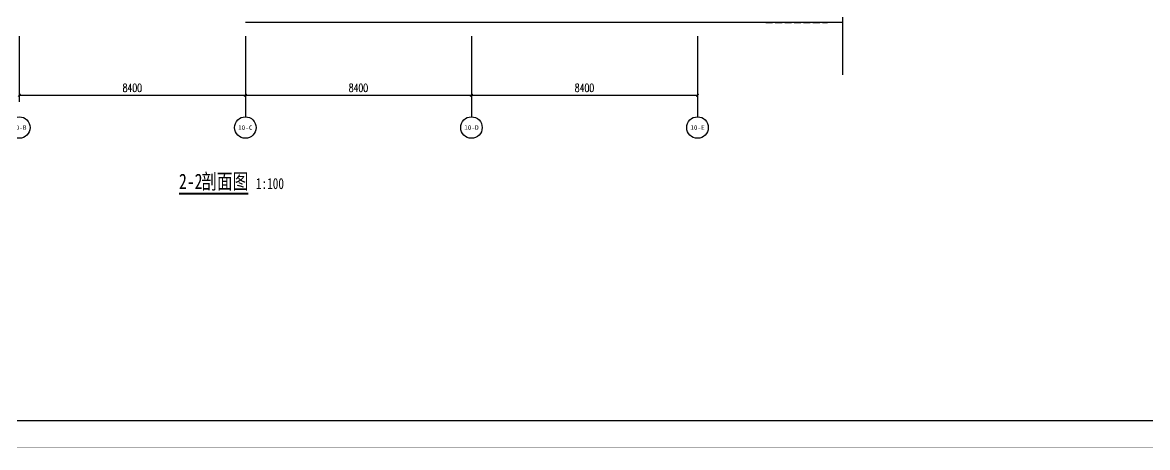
# Model space of a CAD drawing. Extents: x 1106790 to 1313746, y -134124 to 12249.
# Drawn here: x 1176303 to 1218104, y -134124 to -118328 of the extents above; entities that cross this region are included whole.
import ezdxf
from ezdxf.enums import TextEntityAlignment as Align

# ---------------------------------------------------------------- set-up
doc = ezdxf.new("R2010")
doc.units = 0
doc.header["$LTSCALE"] = 1000
doc.header["$MEASUREMENT"] = 0
doc.linetypes.add('DASH', pattern=[0.35, 0.25, -0.1])
for name, color, linetype in [('01-标注_符号', 200, 'Continuous'), ('01-标注_轴线坐标', 132, 'Continuous'), ('02-TEXT_标注', 130, 'Continuous'), ('02-TEXT_轴号', 7, 'Continuous'), ('A-O_防水层', 222, 'Continuous'), ('A-SUR_保温', 222, 'Continuous'), ('DIM_SYMB', 200, 'Continuous')]:
    doc.layers.add(name, color=color, linetype=linetype)
doc.styles.add('_TCH_AXIS', font='STXIHEI.TTF')
doc.styles.add('_TCH_DIM_T3', font='SIMPLEX', dxfattribs={"width": 0.705882, "bigfont": 'GBCBIG'})
doc.styles.get("Standard").update_dxf_attribs({"font": 'STXIHEI.TTF', "width": 0.75})
doc.dimstyles.new('_TCH_ARCH&&100', dxfattribs={"dimtxt": 297.5, "dimasz": 100, "dimexe": 250, "dimexo": 300, "dimgap": 126.25, "dimtad": 1, "dimdec": 0, "dimzin": 0, "dimdsep": 46, "dimtxsty": '_TCH_DIM_T3', "dimblk": 'ARCHTICK', "dimcen": 0.09, "dimclrt": 7, "dimazin": 2, "dimtfac": 1, "dimtdec": 0, "dimtix": 1, "dimtmove": 2, "dimatfit": 3, "dimfxl": 0, "dimtolj": 1, "dimtzin": 0, "dimarcsym": 0})

# ---------------------------------------------------------------- blocks, each defined once
blk = doc.blocks.new('图框-A1')
for points, const_width in [([(0, 0), (841, 0), (841, 594), (0, 594)], 0.05), ([(766, 584), (25, 584), (25, 10), (766, 10)], 0.5)]:
    blk.add_lwpolyline(points, close=True, dxfattribs=dict(const_width=const_width))
at = {"const_width": 0.05}
blk.add_lwpolyline([(420.5, 0), (420.5, 2)], dxfattribs=at)
blk = doc.blocks.new('_ArchTick')
at = {"color": 0, "linetype": 'ByBlock', "const_width": 0.4}
blk.add_lwpolyline([(-0.5, -0.5), (0.5, 0.5)], dxfattribs=at)
blk = doc.blocks.new('*D118')
at = {"layer": '01-标注_轴线坐标', "color": 0, "lineweight": -2, "transparency": 16777216}
for p, q in [((1176184, -118833), (1176184, -121283)), ((1184584, -118833), (1184584, -121283)), ((1176184, -121033), (1184584, -121033))]:
    blk.add_line(p, q, dxfattribs=at)
at = {"layer": 'Defpoints', "color": 0, "transparency": 16777216}
for p in [(1176184, -118533), (1184584, -118533), (1184584, -121033)]:
    blk.add_point(p, dxfattribs=at)
at = {"layer": '01-标注_轴线坐标', "color": 0, "lineweight": -2, "transparency": 16777216, "xscale": 100, "yscale": 100, "zscale": 100, "rotation": 180}
blk.add_blockref('_ArchTick', (1176184, -121033), dxfattribs=at)
at = {"layer": '01-标注_轴线坐标', "color": 0, "lineweight": -2, "transparency": 16777216, "xscale": 100, "yscale": 100, "zscale": 100}
blk.add_blockref('_ArchTick', (1184584, -121033), dxfattribs=at)
at = {"layer": '01-标注_轴线坐标', "color": 7, "transparency": 16777216, "insert": (1180384, -120758), "char_height": 297.5, "attachment_point": 5, "style": '_TCH_DIM_T3'}
blk.add_mtext('\\A1;8400', dxfattribs=at)
blk = doc.blocks.new('*D119')
at = {"layer": '01-标注_轴线坐标', "color": 0, "lineweight": -2, "transparency": 16777216}
for p, q in [((1184584, -118833), (1184584, -121283)), ((1192984, -118833), (1192984, -121283)), ((1184584, -121033), (1192984, -121033))]:
    blk.add_line(p, q, dxfattribs=at)
at = {"layer": 'Defpoints', "color": 0, "transparency": 16777216}
for p in [(1184584, -118533), (1192984, -118533), (1192984, -121033)]:
    blk.add_point(p, dxfattribs=at)
at = {"layer": '01-标注_轴线坐标', "color": 0, "lineweight": -2, "transparency": 16777216, "xscale": 100, "yscale": 100, "zscale": 100, "rotation": 180}
blk.add_blockref('_ArchTick', (1184584, -121033), dxfattribs=at)
at = {"layer": '01-标注_轴线坐标', "color": 0, "lineweight": -2, "transparency": 16777216, "xscale": 100, "yscale": 100, "zscale": 100}
blk.add_blockref('_ArchTick', (1192984, -121033), dxfattribs=at)
at = {"layer": '01-标注_轴线坐标', "color": 7, "transparency": 16777216, "insert": (1188784, -120758), "char_height": 297.5, "attachment_point": 5, "style": '_TCH_DIM_T3'}
blk.add_mtext('\\A1;8400', dxfattribs=at)
blk = doc.blocks.new('*D120')
at = {"layer": '01-标注_轴线坐标', "color": 0, "lineweight": -2, "transparency": 16777216}
for p, q in [((1192984, -118833), (1192984, -121283)), ((1201384, -118833), (1201384, -121283)), ((1192984, -121033), (1201384, -121033))]:
    blk.add_line(p, q, dxfattribs=at)
at = {"layer": 'Defpoints', "color": 0, "transparency": 16777216}
for p in [(1192984, -118533), (1201384, -118533), (1201384, -121033)]:
    blk.add_point(p, dxfattribs=at)
at = {"layer": '01-标注_轴线坐标', "color": 0, "lineweight": -2, "transparency": 16777216, "xscale": 100, "yscale": 100, "zscale": 100, "rotation": 180}
blk.add_blockref('_ArchTick', (1192984, -121033), dxfattribs=at)
at = {"layer": '01-标注_轴线坐标', "color": 0, "lineweight": -2, "transparency": 16777216, "xscale": 100, "yscale": 100, "zscale": 100}
blk.add_blockref('_ArchTick', (1201384, -121033), dxfattribs=at)
at = {"layer": '01-标注_轴线坐标', "color": 7, "transparency": 16777216, "insert": (1197184, -120758), "char_height": 297.5, "attachment_point": 5, "style": '_TCH_DIM_T3'}
blk.add_mtext('\\A1;8400', dxfattribs=at)

msp = doc.modelspace()

# ---------------------------------------------------------------- linework, layer by layer
at = {"layer": '01-标注_符号'}
msp.add_lwpolyline([(1206767.5, -110374.6), (1206767.5, -115210.9), (1206977.5, -115287.3), (1206557.5, -115361.4), (1206767.5, -115435.9), (1206767.5, -120272.2)], dxfattribs=at)
at = {"layer": '01-标注_轴线坐标'}
for p, q in [((1184584.5, -118833.4), (1184584.5, -121833.4)), ((1192984.5, -118833.4), (1192984.5, -121833.4)), ((1201384.5, -118833.4), (1201384.5, -121833.4))]:
    msp.add_line(p, q, dxfattribs=at)
for centre in [(1176184.5, -122233.4), (1184584.5, -122233.4), (1192984.5, -122233.4), (1201384.5, -122233.4)]:
    msp.add_circle(centre, 400, dxfattribs=at)
at = {"layer": 'A-O_防水层'}
msp.add_lwpolyline([(1206767.5, -118328.5), (1184584.5, -118328.5)], dxfattribs=at)
at = {"layer": 'A-SUR_保温', "linetype": 'DASH'}
msp.add_lwpolyline([(1203924.5, -118328.5), (1206211.8, -118328.5)], dxfattribs=at)
at = {"layer": 'DIM_SYMB', "const_width": 70}
msp.add_lwpolyline([(1182118, -124689.7), (1184697.9, -124689.7)], dxfattribs=at)

# ---------------------------------------------------------------- block references
at = {"xscale": 100, "yscale": 100, "zscale": 100}
msp.add_blockref('图框-A1', (1145543.5, -134121.9), dxfattribs=at)

# ---------------------------------------------------------------- texts
at = {"layer": '02-TEXT_标注', "width": 0.75}
for s, height, p in [('2-2', 570.85, (1182118, -124518.3)), ('剖面图', 570.85, (1182943.3, -124518.3)), ('1:100', 407.75, (1184977.9, -124518.3))]:
    msp.add_text(s, height=height, dxfattribs=at).set_placement(p)
at = {"layer": '02-TEXT_轴号', "style": '_TCH_AXIS', "width": 0.904762}
for s, p, p2 in [('10-B', (1175917.5, -122317.7), (1176451.5, -122317.7)), ('10-C', (1184317.5, -122317.7), (1184851.5, -122317.7)), ('10-D', (1192717.5, -122317.7), (1193251.5, -122317.7)), ('10-E', (1201117.5, -122317.7), (1201651.5, -122317.7))]:
    msp.add_text(s, height=168.63, dxfattribs=at).set_placement(p, p2, align=Align.FIT)

# ---------------------------------------------------------------- dimensions: what is measured, and where the dimension line sits
at = {"layer": '01-标注_轴线坐标'}
for p1, p2, picture, middle in [((1176184.5, -118533.4), (1184584.5, -118533.4), '*D118', (1180384.5, -120758.4)), ((1184584.5, -118533.4), (1192984.5, -118533.4), '*D119', (1188784.5, -120758.4)), ((1192984.5, -118533.4), (1201384.5, -118533.4), '*D120', (1197184.5, -120758.4))]:
    dim = msp.add_aligned_dim(p1=p1, p2=p2, distance=-2500, dimstyle='_TCH_ARCH&&100', dxfattribs=at)
    dim.commit()
    dim.dimension.update_dxf_attribs({"geometry": picture, "text_midpoint": middle})

doc.saveas('drawing.dxf')
